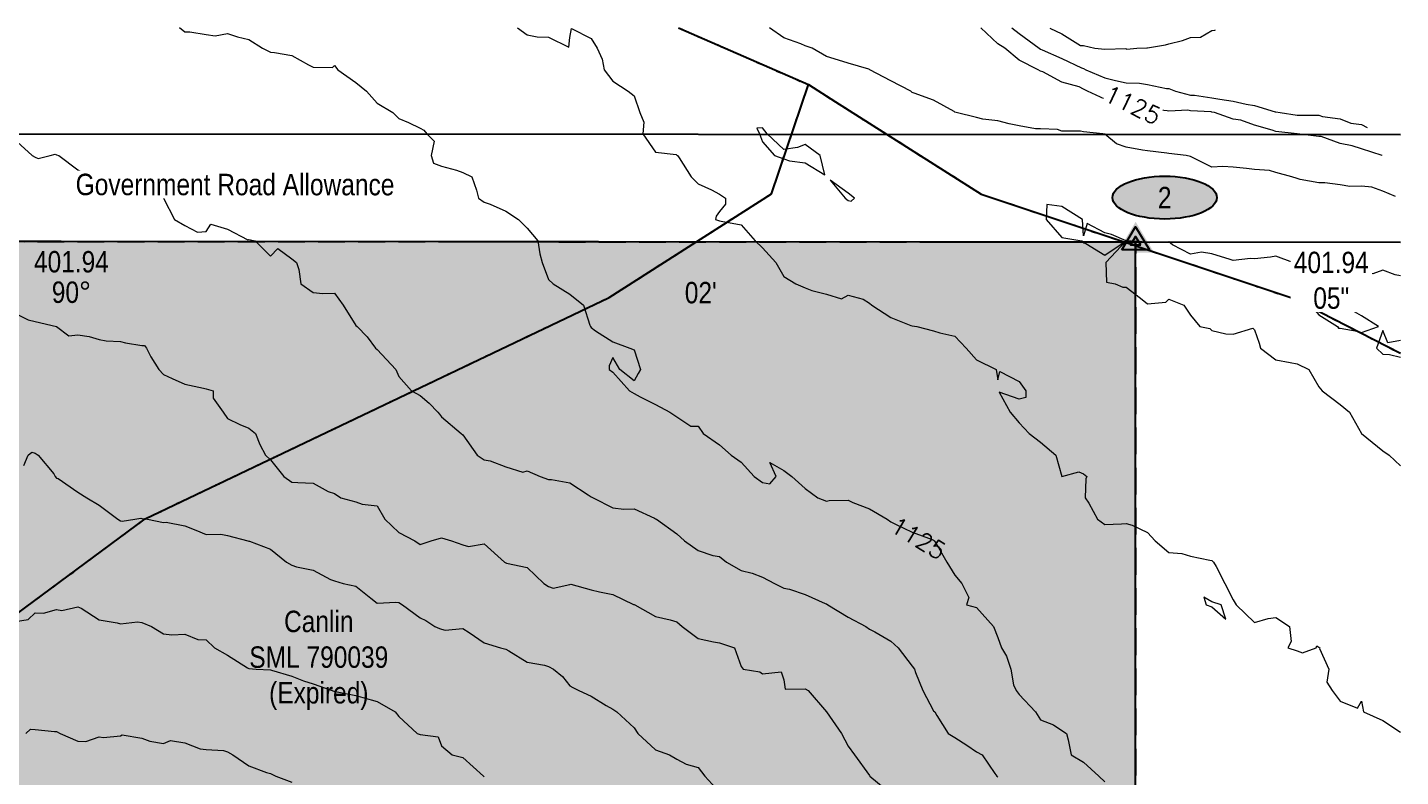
# Model space of a CAD drawing. Extents: x 496916 to 500864, y 5902350 to 5905308.
# Drawn here: x 499466 to 500108, y 5903055 to 5903405 of the extents above; entities that cross this region are included whole.
import ezdxf
from ezdxf.enums import TextEntityAlignment as Align

# ---------------------------------------------------------------- set-up
doc = ezdxf.new("R2010")
doc.units = 0
doc.header["$LTSCALE"] = 5
doc.linetypes.add('foc-ACCESSROAD', pattern=[3.75, 2.5, -1.25])
doc.linetypes.add('foc-WHEELTRACKS', pattern=[2, 0.4, -1.6])
doc.layers.get('Defpoints').update_dxf_attribs({"color": 9})
doc.layers.add('C-TOPO-MAJR', color=7, linetype='Continuous', lineweight=15, true_color=0xd3aa5f)
doc.layers.add('C-TOPO-MINR', color=7, linetype='Continuous', lineweight=13, true_color=0xe9d5af)
doc.layers.add('C-TOPO-MAJR-TEXT', color=7, linetype='Continuous', true_color=0x644b1b)
for name, color, linetype in [('C-WS', 13, 'foc-ACCESSROAD'), ('L-BD', 7, 'Continuous'), ('L-BD1', 253, 'Continuous'), ('L-MON', 1, 'Continuous'), ('L-ROAD-T', 7, 'Continuous'), ('L-SEC', 7, 'Continuous'), ('P-ELEVATION', 7, 'Continuous'), ('P-PROPOSED', 10, 'Continuous'), ('P-PROPOSED-H', 21, 'Continuous'), ('P-STATION', 7, 'Continuous'), ('T-WATER-P3', 160, 'foc-WHEELTRACKS')]:
    doc.layers.add(name, color=color, linetype=linetype)
doc.styles.add('80CG', font='ARIALN.TTF', dxfattribs={"height": 10})
doc.styles.add('80L', font='ARIALN.TTF', dxfattribs={"height": 10})
doc.styles.add('foc-LtypeFont', font='ARIALN.TTF', dxfattribs={"height": 7.35})
doc.linetypes.add('foc-TOPO-flowdirection-NOLINE', pattern='A,0,[">",foc-LtypeFont,S=0.3,R=0,X=0,Y=-0.945],-20,[">",foc-LtypeFont,S=0.3,R=0,X=0,Y=-0.945],0', length=20)

# ---------------------------------------------------------------- blocks, each defined once
blk = doc.blocks.new('Hybrd Num')
at = {"layer": 'P-ELEVATION'}
h = blk.add_hatch(color=111, dxfattribs=at)
h.dxf.hatch_style = 1
edge = h.paths.add_edge_path()
edge.add_ellipse((0, 0), major_axis=(-24.38, 0), ratio=0.410256, start_angle=0, end_angle=360)
at = {"layer": 'P-ELEVATION', "color": 7, "flags": 128}
blk.add_lwpolyline([(0, 0, 12.5, 0, 0), (-12.42, -6.43, 0, 0, 0)], format="xyseb", dxfattribs=at)
at = {"layer": 'P-ELEVATION', "color": 7}
blk.add_ellipse((0, 0), major_axis=(-24.38, 0), ratio=0.410256, dxfattribs=at)
at = {"color": 0, "style": '80L'}
blk.add_attdef('NUMBER', text='', height=10, dxfattribs=at).set_placement((0, 0), align=Align.MIDDLE_CENTER)
at = {"style": '80L', "flags": 1}
blk.add_attdef('ID', text='', height=10, dxfattribs=at).set_placement((-0.56, -3.99), align=Align.MIDDLE_CENTER)
blk = doc.blocks.new('TRIA')
blk.add_hatch(color=255).paths.add_polyline_path([(-0.04, 1.52), (-1.47, -0.87), (1.39, -0.87)])
blk = doc.blocks.new('Hybrid_EC')
at = {"color": 251}
for points in [[(-1.3, -0.74), (0, 1.42), (1.3, -0.74)], [(0.47, -0.26), (0, 0.53), (-0.47, -0.26)]]:
    blk.add_lwpolyline(points, close=True, dxfattribs=at)
at = {"layer": 'Defpoints'}
blk.add_circle((0, 0), 0.05, dxfattribs=at)
at = {"xscale": 1.2, "yscale": 1.2, "zscale": 1.2}
blk.add_blockref('TRIA', (0.05, 0.06), dxfattribs=at)

msp = doc.modelspace()

# ---------------------------------------------------------------- hatches: boundary and pattern name
at = {"layer": 'P-PROPOSED-H'}
h = msp.add_hatch(color=256, dxfattribs=at)
h.dxf.hatch_style = 1
h.paths.add_polyline_path([(499792.064, 5902543.563), (499983.42, 5902543.448), (499983.705, 5903305.009), (498979.421, 5903305.616), (498979.418, 5903177.281), (499077.803, 5903120.657), (499532.076, 5902930.048), (499621.565, 5902867.228), (499697.372, 5902782.442), (499756.172, 5902691.687), (499786.768, 5902601.121)])
h.paths.add_polyline_path([(498979.416, 5903045.479), (498979.406, 5902544.055), (499677.34, 5902543.633), (499674.244, 5902577.282), (499652.523, 5902641.575), (499606.313, 5902712.899), (499545.169, 5902781.285), (499476.521, 5902829.474), (499027.014, 5903018.084)])

# ---------------------------------------------------------------- linework, layer by layer
at = {"layer": 'C-TOPO-MAJR', "linetype": 'Continuous', "lineweight": 15, "flags": 128}
for points, elevation in [([(499536.843, 5903405.222), (499539.268, 5903403.161), (499541.637, 5903403.121), (499549.268, 5903401.92), (499553.503, 5903401.255), (499559.268, 5903402.433), (499563.953, 5903400.805), (499569.268, 5903399.638), (499575.569, 5903395.49), (499579.268, 5903393.74), (499581.152, 5903393.607), (499589.268, 5903392.209), (499597.042, 5903387.716), (499599.268, 5903386.624), (499608.306, 5903386.453), (499609.268, 5903387.415), (499610.74, 5903385.49), (499619.268, 5903379.575), (499624.149, 5903375.49), (499629.268, 5903369.818), (499636.55, 5903365.49), (499639.268, 5903362.772), (499643.869, 5903360.889), (499649.268, 5903358.19), (499650.979, 5903357.202), (499652.458, 5903355.49), (499655.863, 5903352.085), (499654.359, 5903345.49), (499655.585, 5903341.807), (499659.268, 5903340.401), (499666.263, 5903338.496), (499669.268, 5903337.527), (499673.411, 5903335.49), (499675.592, 5903329.166), (499676.58, 5903325.49), (499679.268, 5903323.55), (499682.064, 5903322.694), (499689.268, 5903319.493), (499695.27, 5903315.49), (499699.268, 5903311.492), (499704.272, 5903305.49), (499705.27, 5903299.488), (499706.27, 5903295.49), (499709.268, 5903287.502), (499711.425, 5903285.49), (499719.268, 5903280.716), (499725.592, 5903275.49), (499728.517, 5903266.241), (499728.931, 5903265.49), (499729.268, 5903265.128), (499731.219, 5903263.539), (499739.268, 5903258.366), (499747.317, 5903255.49), (499749.268, 5903254.601), (499752.212, 5903245.49), (499751.231, 5903243.527), (499749.268, 5903240.217), (499742.588, 5903245.49), (499739.268, 5903251.016), (499737.662, 5903247.096), (499737.662, 5903245.49), (499739.268, 5903244.181), (499747.131, 5903235.49), (499749.268, 5903234.277), (499752.073, 5903232.685), (499759.268, 5903229.086), (499766.036, 5903225.49), (499769.268, 5903223.418), (499775.731, 5903219.027), (499779.268, 5903219.027), (499781.494, 5903215.49), (499789.268, 5903210.242), (499794.7, 5903205.49), (499799.268, 5903202.159), (499805.424, 5903195.49), (499809.268, 5903192.714), (499812.657, 5903192.102), (499815.715, 5903195.49), (499812.787, 5903201.971), (499819.268, 5903198.244), (499823.068, 5903195.49), (499829.268, 5903189.87), (499835.108, 5903185.49), (499839.268, 5903183.978), (499840.485, 5903184.273), (499849.268, 5903184.491), (499851.488, 5903183.27), (499859.268, 5903180.319), (499867.509, 5903175.49), (499869.268, 5903174.382), (499871.483, 5903173.276), (499879.268, 5903169.457), (499888.676, 5903166.083), (499889.268, 5903165.752), (499889.487, 5903165.49), (499890.327, 5903164.431), (499895.492, 5903155.49), (499899.268, 5903149.423), (499902.415, 5903145.49), (499905.749, 5903139.009), (499904.667, 5903135.49), (499909.268, 5903134.294), (499917.27, 5903125.49), (499919.268, 5903120.258), (499920.936, 5903115.49), (499923.273, 5903111.485), (499925.426, 5903105.49), (499926.548, 5903098.21), (499927.844, 5903095.49), (499929.268, 5903093.581), (499936.87, 5903085.49), (499939.268, 5903081.858), (499945.259, 5903079.499), (499949.268, 5903076.85), (499951.326, 5903075.49), (499952.24, 5903072.518), (499953.514, 5903065.49), (499959.268, 5903062.038), (499966.472, 5903055.49), (499969.268, 5903052.901)], 2812.5), ([(500098.94, 5903345.482), (500098.921, 5903345.49), (500089.268, 5903348.555), (500084.894, 5903349.865), (500079.268, 5903351.1), (500070.422, 5903354.336), (500069.268, 5903354.313), (500059.268, 5903355.49), (500049.268, 5903356.658), (500047.471, 5903357.287), (500039.268, 5903359.626), (500032.871, 5903361.887), (500029.268, 5903362.437), (500020.607, 5903365.49), (500019.268, 5903365.731), (500018.989, 5903365.769), (500009.268, 5903366.311), (500008.153, 5903366.605), (499999.268, 5903366.12), (499998.412, 5903366.347), (499989.268, 5903367.243), (499987.44, 5903367.318), (499979.268, 5903369.644), (499974.268, 5903370.49), (499969.268, 5903371.668), (499961.232, 5903375.49), (499959.268, 5903376.374), (499957.27, 5903377.489), (499949.268, 5903379.74), (499940.324, 5903384.434), (499939.268, 5903384.816), (499938.088, 5903385.49), (499929.268, 5903390), (499922.506, 5903395.49), (499919.268, 5903397.536), (499911.346, 5903404.995)], 2812.5), ([(499465.031, 5903075.49), (499467.228, 5903077.53), (499469.268, 5903077.358), (499478.323, 5903076.435), (499479.268, 5903076.4), (499481.056, 5903075.49), (499489.268, 5903071.783), (499493.035, 5903071.723), (499499.268, 5903073.938), (499501.209, 5903073.55), (499509.268, 5903074.279), (499509.969, 5903074.789), (499519.268, 5903073.286), (499522.924, 5903071.834), (499529.268, 5903070.799), (499532.55, 5903072.208), (499539.268, 5903071.021), (499546.436, 5903068.323), (499549.268, 5903067.951), (499557.335, 5903067.423), (499559.268, 5903066.885), (499561.771, 5903065.49), (499569.268, 5903060.253), (499577.514, 5903057.245), (499579.268, 5903056.7), (499581.867, 5903055.49), (499589.268, 5903052.752)], 2825)]:
    msp.add_lwpolyline(points, dxfattribs=dict(at, elevation=elevation))
at = {"layer": 'C-TOPO-MINR', "linetype": 'Continuous', "lineweight": 13, "flags": 128}
for points, elevation in [([(499694.759, 5903405.126), (499699.268, 5903401.769), (499703.932, 5903400.826), (499709.268, 5903400.686), (499718.752, 5903396.007), (499719.268, 5903400.528), (499720.062, 5903404.697), (499729.268, 5903400.093), (499732.04, 5903395.49), (499734.383, 5903390.375), (499735.344, 5903385.49), (499739.268, 5903380.129), (499746.58, 5903375.49), (499749.268, 5903373.236), (499752.028, 5903365.49), (499753.799, 5903360.959), (499753.353, 5903355.49), (499759.268, 5903346.962), (499768.932, 5903345.826), (499769.268, 5903345.641), (499769.556, 5903345.49), (499770.387, 5903344.372), (499775.939, 5903335.49), (499779.268, 5903332.161), (499785.418, 5903329.34), (499789.268, 5903327.345), (499792.048, 5903325.49), (499792.048, 5903322.711), (499789.268, 5903319.231), (499787.695, 5903317.063), (499787.398, 5903315.49), (499789.268, 5903314.892), (499789.964, 5903314.795), (499799.268, 5903313.038), (499805.826, 5903305.49), (499809.268, 5903302.26), (499815.554, 5903295.49), (499819.268, 5903288.824), (499824.925, 5903285.49), (499829.268, 5903283.642), (499832.388, 5903282.37), (499839.268, 5903280.607), (499846.267, 5903278.491), (499849.268, 5903280.233), (499856.392, 5903278.366), (499859.268, 5903276.472), (499860.356, 5903275.49), (499869.268, 5903269.804), (499878.693, 5903266.066), (499879.268, 5903265.837), (499881.505, 5903265.49), (499889.268, 5903263.494), (499892.181, 5903262.577), (499899.268, 5903260.978), (499904.421, 5903255.49), (499909.268, 5903249.974), (499918.569, 5903245.49), (499919.268, 5903240.567), (499920.157, 5903244.601), (499929.268, 5903239.84), (499932.398, 5903235.49), (499932.398, 5903232.36), (499929.268, 5903231.64), (499919.86, 5903234.898), (499925.059, 5903225.49), (499929.268, 5903220.495), (499933.981, 5903215.49), (499939.268, 5903211.494), (499946.376, 5903205.49), (499949.268, 5903195.49), (499957.111, 5903197.647), (499959.268, 5903196.652), (499960.857, 5903195.49), (499960.387, 5903194.372), (499960.043, 5903185.49), (499961.787, 5903182.971), (499965.946, 5903175.49), (499969.268, 5903172.997), (499977.103, 5903173.326), (499979.268, 5903173.577), (499982.035, 5903172.723), (499989.268, 5903169.314), (499992.783, 5903165.49), (499999.268, 5903159.912), (500005.263, 5903159.495), (500009.268, 5903158.252), (500018.393, 5903156.366), (500019.268, 5903156.312), (500020.163, 5903155.49), (500021.28, 5903153.478), (500025.369, 5903145.49), (500029.268, 5903137.874), (500030.74, 5903135.49), (500039.268, 5903127.208), (500045.572, 5903129.186), (500049.268, 5903129.638), (500055.569, 5903125.49), (500056.355, 5903118.404), (500054.898, 5903115.49), (500059.268, 5903114.003), (500061.679, 5903113.08), (500068.008, 5903115.49), (500068.351, 5903116.407), (500069.268, 5903115.692), (500069.827, 5903115.49), (500069.671, 5903115.087), (500074.052, 5903105.49), (500073.118, 5903099.34), (500075.528, 5903095.49), (500079.268, 5903090.499), (500087.435, 5903087.324), (500089.268, 5903090.528), (500090.183, 5903085.49), (500099.268, 5903081.57), (500107.478, 5903076.097)], 2810), ([(500105.226, 5903326.23), (500099.268, 5903328.821), (500094.159, 5903330.599), (500089.268, 5903331.088), (500083.887, 5903330.872), (500079.268, 5903331.737), (500072.129, 5903332.629), (500069.268, 5903332.68), (500060.547, 5903334.211), (500059.268, 5903334.643), (500056.655, 5903335.49), (500049.268, 5903337.538), (500046.338, 5903338.42), (500039.268, 5903338.876), (500035.452, 5903339.306), (500029.268, 5903340.003), (500024.442, 5903340.317), (500019.268, 5903339.933), (500010.043, 5903344.716), (500009.268, 5903345.011), (500007.256, 5903345.49), (499999.268, 5903346.399), (499998.316, 5903346.442), (499989.268, 5903347.654), (499986.855, 5903347.903), (499979.268, 5903349.321), (499974.715, 5903350.937), (499969.268, 5903355.364), (499968.351, 5903355.49), (499959.268, 5903356.519), (499957.92, 5903356.839), (499949.268, 5903356.839), (499947.145, 5903357.614), (499939.268, 5903357.937), (499936.821, 5903357.937), (499929.268, 5903359.215), (499924.593, 5903360.166), (499919.268, 5903361.582), (499912.303, 5903362.455), (499909.268, 5903363.096), (499899.811, 5903365.49), (499899.268, 5903365.665), (499898.843, 5903365.915), (499889.268, 5903371.337), (499880.157, 5903374.602), (499879.268, 5903374.819), (499878.565, 5903375.49), (499869.268, 5903380.308), (499859.49, 5903385.49), (499859.268, 5903385.665), (499858.972, 5903385.786), (499849.268, 5903388.529), (499844.756, 5903390.003), (499839.268, 5903391.711), (499832.467, 5903395.49), (499829.268, 5903396.701), (499827.218, 5903397.54), (499819.268, 5903400.408), (499812.517, 5903405.055)], 2810), ([(499925.874, 5903404.986), (499929.268, 5903402.431), (499938.632, 5903395.49), (499939.268, 5903395.017), (499939.975, 5903394.783), (499949.268, 5903390.722), (499958.44, 5903386.318), (499959.268, 5903386), (499960.483, 5903385.49), (499969.268, 5903381.729), (499974.3, 5903380.522), (499979.268, 5903379.379), (499985.58, 5903379.178), (499989.268, 5903378.648), (499998.053, 5903376.705), (499999.268, 5903376.663), (500002.266, 5903375.49), (500009.268, 5903373.642), (500011.225, 5903373.533), (500019.268, 5903372.433), (500022.994, 5903371.764), (500029.268, 5903370.853), (500035.417, 5903369.341), (500039.268, 5903368.802), (500048.901, 5903365.857), (500049.268, 5903365.844), (500051.217, 5903365.49), (500059.268, 5903364.324), (500060.514, 5903364.244), (500069.268, 5903364.311), (500071.06, 5903363.698), (500079.268, 5903362.485), (500084.31, 5903360.449), (500089.268, 5903359.838), (500091.942, 5903358.559)], 2815), ([(499943.619, 5903404.976), (499949.268, 5903402.24), (499957.913, 5903396.845), (499959.268, 5903396.78), (499964.593, 5903395.49), (499969.268, 5903395.06), (499979.141, 5903395.363), (499979.268, 5903395.285), (499979.621, 5903395.137), (499984.306, 5903395.49), (499989.01, 5903395.748), (499989.268, 5903395.732), (499997.602, 5903397.156), (499999.268, 5903397.567), (500005.558, 5903399.2), (500009.268, 5903400.488), (500014.069, 5903400.69), (500019.268, 5903403.784), (500020.811, 5903403.947), (500020.843, 5903404.051)], 2817.5), ([(499459.268, 5903353.301), (499467.923, 5903345.49), (499469.268, 5903344.617), (499470.731, 5903344.027), (499476.386, 5903345.49), (499478.765, 5903345.994), (499479.268, 5903345.759), (499480.453, 5903345.49), (499489.268, 5903338.68), (499496.28, 5903335.49), (499499.268, 5903334.761), (499500.099, 5903334.66), (499503.529, 5903335.49), (499508.01, 5903336.749), (499509.268, 5903336.878), (499517.317, 5903335.49), (499519.268, 5903335.175), (499529.268, 5903325.49), (499534.454, 5903315.49), (499539.268, 5903312.665), (499545.176, 5903309.582), (499549.268, 5903309.994), (499551.466, 5903313.292), (499559.268, 5903310.985), (499568.676, 5903306.083), (499569.268, 5903306.14), (499572.15, 5903305.49), (499579.268, 5903298.372), (499582.827, 5903301.931), (499589.268, 5903297.098), (499591.465, 5903295.49), (499592.605, 5903292.153), (499593.465, 5903285.49), (499599.268, 5903281.403), (499603.764, 5903280.994), (499609.268, 5903281.132), (499613.344, 5903275.49), (499619.268, 5903266.083), (499619.879, 5903265.49), (499624.573, 5903260.795), (499628.481, 5903255.49), (499629.268, 5903254.761), (499637.909, 5903245.49), (499639.268, 5903242.168), (499645.274, 5903235.49), (499649.268, 5903233.27), (499653.512, 5903229.734), (499657.509, 5903225.49), (499658.303, 5903224.525), (499659.268, 5903223.276), (499668.406, 5903215.49), (499669.268, 5903214.939), (499675.937, 5903205.49), (499679.268, 5903203.283), (499681.965, 5903202.793), (499689.268, 5903199.958), (499697.295, 5903197.464), (499699.268, 5903198.085), (499705.364, 5903195.49), (499709.268, 5903194.109), (499710.67, 5903194.088), (499719.268, 5903192.454), (499727.83, 5903186.928), (499729.268, 5903186.057), (499730.09, 5903185.49), (499739.268, 5903180.9), (499744.561, 5903180.198), (499749.268, 5903180.43), (499758.8, 5903175.959), (499759.268, 5903175.684), (499759.813, 5903175.49), (499769.268, 5903168.761), (499772.811, 5903165.49), (499779.268, 5903160.866), (499786.154, 5903158.604), (499789.268, 5903158.184), (499792.526, 5903155.49), (499799.268, 5903151.573), (499804.445, 5903150.313), (499809.268, 5903148.458), (499814.894, 5903145.49), (499819.268, 5903143.348), (499821.859, 5903142.899), (499829.268, 5903140.292), (499838.553, 5903136.205), (499839.268, 5903135.929), (499839.91, 5903135.49), (499849.268, 5903129.697), (499857.551, 5903125.49), (499859.268, 5903124.15), (499861.823, 5903122.935), (499869.268, 5903118.539), (499872.747, 5903115.49), (499879.268, 5903106.92), (499880.344, 5903105.49), (499880.808, 5903103.95), (499884.176, 5903095.49), (499889.268, 5903086.011), (499889.86, 5903085.49), (499890.857, 5903083.901), (499896.071, 5903075.49), (499899.268, 5903073.492), (499904.784, 5903069.974), (499909.268, 5903066.831), (499911.978, 5903065.49), (499917.944, 5903056.814), (499918.887, 5903055.49), (499919.268, 5903055.198)], 2815), ([(500107.506, 5903289.202), (500105.019, 5903289.739), (500099.268, 5903291.895), (500094.611, 5903290.147), (500089.268, 5903290.835), (500080.419, 5903294.34), (500079.268, 5903294.774), (500075.762, 5903295.49), (500069.268, 5903297.076), (500067.855, 5903296.903), (500063.085, 5903295.49), (500060.382, 5903294.376), (500059.268, 5903294.948), (500057.157, 5903295.49), (500049.268, 5903298.46), (500046.769, 5903297.99), (500039.268, 5903297.155), (500037.434, 5903297.325), (500029.268, 5903296.399), (500027.957, 5903296.801), (500019.268, 5903299.465), (500014.477, 5903300.281), (500009.268, 5903299.358), (500000.994, 5903303.764), (499999.268, 5903305.09), (499990.109, 5903304.649), (499989.268, 5903305.005), (499979.268, 5903305.49), (499972.375, 5903308.597), (499969.268, 5903309.269), (499961.045, 5903313.713), (499959.268, 5903307.933), (499958.865, 5903315.49), (499949.268, 5903321.643), (499942.209, 5903322.549), (499941.921, 5903315.49), (499949.268, 5903307.119), (499958.616, 5903305.49), (499959.268, 5903304.601), (499960.489, 5903304.269), (499969.268, 5903298.833), (499979.268, 5903305.49), (499969.808, 5903295.49), (499970.09, 5903286.312), (499974.056, 5903285.49), (499977.71, 5903283.933), (499979.268, 5903283.933), (499985.929, 5903278.829), (499989.268, 5903276.137), (499997.881, 5903276.877), (499999.268, 5903278.237), (500006.276, 5903275.49), (500009.268, 5903270.889), (500013.657, 5903265.49), (500018.413, 5903264.636), (500019.268, 5903263.695), (500025.882, 5903262.104), (500029.268, 5903261.933), (500038.539, 5903264.761), (500039.268, 5903263.994), (500041.505, 5903257.727), (500042.101, 5903255.49), (500049.268, 5903249.908), (500055.984, 5903248.774), (500059.268, 5903248.085), (500064.659, 5903245.49), (500069.268, 5903237.321), (500070.878, 5903235.49), (500079.268, 5903229.132), (500083.72, 5903225.49), (500089.268, 5903215.49), (500099.268, 5903207.494), (500102.244, 5903205.49), (500107.494, 5903200.507)], 2807.5), ([(499459.268, 5903272.101), (499466.051, 5903268.707), (499469.268, 5903267.924), (499479.268, 5903265.49), (499485.015, 5903261.237), (499489.268, 5903261.719), (499494.593, 5903260.815), (499499.268, 5903259.451), (499502.603, 5903258.825), (499509.268, 5903258.581), (499511.629, 5903257.851), (499519.268, 5903256.622), (499520.478, 5903256.7), (499521.394, 5903255.49), (499523.397, 5903251.361), (499527.145, 5903245.49), (499529.268, 5903243.055), (499533.428, 5903241.33), (499539.268, 5903238.673), (499548.084, 5903236.674), (499549.268, 5903236.366), (499552.618, 5903235.49), (499552.618, 5903232.14), (499557.218, 5903225.49), (499559.268, 5903222.53), (499564.976, 5903219.782), (499569.268, 5903218.103), (499572.276, 5903215.49), (499574.281, 5903210.477), (499577.053, 5903205.49), (499579.268, 5903203.19), (499585.522, 5903195.49), (499589.268, 5903192.884), (499592.057, 5903192.701), (499599.268, 5903192.383), (499606.26, 5903188.498), (499609.268, 5903187.564), (499612.276, 5903185.49), (499619.268, 5903183.675), (499622.18, 5903182.579), (499629.268, 5903181.79), (499632.775, 5903175.49), (499639.268, 5903169.314), (499646.768, 5903165.49), (499649.268, 5903163.78), (499654.463, 5903165.49), (499659.268, 5903166.756), (499663.892, 5903165.49), (499669.268, 5903163.549), (499671.906, 5903162.852), (499679.268, 5903163.971), (499688.784, 5903155.49), (499689.268, 5903155.142), (499689.709, 5903155.049), (499699.268, 5903153.037), (499707.087, 5903145.49), (499709.268, 5903144.096), (499711.41, 5903143.349), (499719.268, 5903145.059), (499719.642, 5903145.116), (499729.268, 5903142.48), (499733.124, 5903141.634), (499739.268, 5903140.285), (499749.01, 5903135.748), (499749.268, 5903135.655), (499749.583, 5903135.49), (499759.268, 5903130.148), (499766.154, 5903128.604), (499769.268, 5903127.52), (499771.815, 5903125.49), (499779.268, 5903119.876), (499786.458, 5903118.301), (499789.268, 5903117.715), (499796.231, 5903115.49), (499799.268, 5903106.75), (499800.277, 5903105.49), (499808.055, 5903104.277), (499809.268, 5903103.354), (499817.959, 5903104.181), (499819.268, 5903100.505), (499819.894, 5903096.116), (499829.268, 5903096.232), (499830.604, 5903095.49), (499839.268, 5903085.49), (499846.156, 5903075.49), (499849.268, 5903069.555), (499852.224, 5903065.49), (499859.268, 5903055.805), (499859.418, 5903055.49), (499869.268, 5903047.444)], 2817.5), ([(500107.502, 5903259.033), (500101.623, 5903257.845), (500099.268, 5903263.64), (500096.258, 5903255.49), (500099.268, 5903252.626), (500102.278, 5903252.48), (500107.501, 5903251.202)], 2805), ([(499464.101, 5903200.658), (499466.078, 5903205.49), (499467.836, 5903206.922), (499469.268, 5903206.306), (499470.793, 5903205.49), (499478.047, 5903196.712), (499478.694, 5903195.49), (499479.268, 5903194.739), (499480.157, 5903194.601), (499489.268, 5903188.125), (499493.441, 5903185.49), (499499.268, 5903182.08), (499507.979, 5903175.49), (499509.268, 5903174.846), (499510.067, 5903174.691), (499515.918, 5903175.49), (499518.676, 5903176.083), (499519.268, 5903175.8), (499521.787, 5903175.49), (499529.268, 5903173.916), (499530.627, 5903174.131), (499539.268, 5903172.401), (499544.416, 5903170.342), (499549.268, 5903168.456), (499556.177, 5903168.581), (499559.268, 5903167.851), (499568.725, 5903165.49), (499569.268, 5903165.287), (499569.512, 5903165.246), (499579.268, 5903161.49), (499586.768, 5903155.49), (499589.268, 5903154.046), (499591.509, 5903153.249), (499599.268, 5903151.743), (499607.446, 5903147.313), (499609.268, 5903146.669), (499613.28, 5903145.49), (499619.268, 5903144.294), (499626.169, 5903138.589), (499629.268, 5903136.296), (499637.944, 5903136.814), (499639.268, 5903136.604), (499640.979, 5903135.49), (499649.268, 5903129.419), (499651.951, 5903128.173), (499656.148, 5903125.49), (499658.26, 5903124.482), (499659.268, 5903124.142), (499661.05, 5903123.708), (499669.268, 5903124.515), (499672.194, 5903122.564), (499679.268, 5903117.716), (499686.773, 5903115.49), (499689.268, 5903114.764), (499690.748, 5903114.01), (499699.268, 5903108.686), (499707.432, 5903107.326), (499709.268, 5903106.756), (499711.612, 5903105.49), (499715.873, 5903102.095), (499719.268, 5903097.667), (499720.678, 5903096.9), (499723.441, 5903095.49), (499729.268, 5903092.852), (499736.26, 5903088.498), (499739.268, 5903086.797), (499741.146, 5903085.49), (499749.268, 5903078.062), (499750.967, 5903075.49), (499759.268, 5903067.772), (499765.772, 5903065.49), (499769.268, 5903063.494), (499773.638, 5903061.12), (499779.268, 5903059.582), (499782.373, 5903055.49), (499789.268, 5903048.089)], 2820), ([(499459.268, 5903127.582), (499466.01, 5903128.748), (499469.268, 5903131.761), (499473.174, 5903131.585), (499479.268, 5903133.292), (499481.884, 5903132.874), (499489.268, 5903134.61), (499490.841, 5903133.917), (499499.268, 5903128.513), (499507.673, 5903127.085), (499509.268, 5903126.7), (499517.237, 5903127.522), (499519.268, 5903127.271), (499523.752, 5903125.49), (499529.268, 5903122.013), (499533.167, 5903121.591), (499539.268, 5903121.906), (499545.35, 5903119.408), (499549.268, 5903119.243), (499553.186, 5903115.49), (499559.268, 5903112.08), (499568.596, 5903106.162), (499569.268, 5903105.805), (499572.635, 5903105.49), (499579.268, 5903105.17), (499579.777, 5903104.982), (499589.268, 5903102.222), (499594.717, 5903100.042), (499599.268, 5903098.618), (499608.101, 5903095.49), (499609.268, 5903094.994), (499609.729, 5903095.029), (499619.268, 5903093.228), (499622.508, 5903092.25), (499629.268, 5903090.395), (499637.61, 5903085.49), (499639.268, 5903083.326), (499647.844, 5903075.49), (499649.268, 5903075), (499657.676, 5903073.898), (499659.268, 5903069.712), (499664.278, 5903065.49), (499669.268, 5903064.241), (499678.926, 5903055.49), (499679.268, 5903055.17)], 2822.5)]:
    msp.add_lwpolyline(points, dxfattribs=dict(at, elevation=elevation))
for points, elevation in [([(499836.317, 5903345.49), (499829.268, 5903350.608), (499825.624, 5903349.134), (499819.268, 5903348.207), (499811.455, 5903355.49), (499809.268, 5903358.366), (499806.576, 5903358.182), (499807.905, 5903355.49), (499809.268, 5903351.871), (499814.963, 5903345.49), (499819.268, 5903343.834), (499821.884, 5903342.875), (499829.268, 5903341.966), (499838.411, 5903336.347), (499836.317, 5903345.49)], 2807.5), ([(499850.716, 5903324.042), (499852.311, 5903325.49), (499849.268, 5903327.823), (499840.878, 5903333.88), (499847.931, 5903325.49), (499849.268, 5903324.343), (499850.716, 5903324.042)], 2807.5), ([(500089.268, 5903270.489), (500080.586, 5903275.49), (500079.268, 5903275.911), (500078.906, 5903275.852), (500069.268, 5903278.524), (500065.028, 5903279.731), (500065.393, 5903275.49), (500069.268, 5903270.966), (500078.02, 5903265.49), (500078.558, 5903264.781), (500079.268, 5903264.758), (500087.206, 5903263.428), (500089.268, 5903262.769), (500097.195, 5903265.49), (500089.268, 5903270.489)], 2805), ([(500023.709, 5903135.49), (500019.268, 5903136.868), (500015.639, 5903139.119), (500016.605, 5903135.49), (500019.268, 5903134.602), (500025.918, 5903128.84), (500023.709, 5903135.49)], 2810)]:
    msp.add_lwpolyline(points, close=True, dxfattribs=dict(at, elevation=elevation))
at = {"layer": 'C-WS', "flags": 128}
msp.add_lwpolyline([(499676.889, 5902543.67), (498979.406, 5902544.055), (498979.421, 5903305.616), (499983.705, 5903305.009), (499983.42, 5902543.448), (499856.581, 5902543.561), (499792.049, 5902543.6), (499676.889, 5902543.67)], close=True, dxfattribs=at)
at = {"layer": 'L-SEC'}
for p, q in [((498979.451, 5903355.888), (500107.515, 5903355.205)), ((498979.421, 5903305.616), (500107.508, 5903304.934))]:
    msp.add_line(p, q, dxfattribs=at)
at = {"layer": 'P-PROPOSED', "flags": 128}
msp.add_lwpolyline([(499792.064, 5902543.563), (499983.42, 5902543.448), (499983.705, 5903305.009), (498979.421, 5903305.616), (498979.418, 5903177.281), (499077.803, 5903120.657), (499532.076, 5902930.048), (499621.565, 5902867.228), (499697.372, 5902782.442), (499756.172, 5902691.687), (499786.768, 5902601.121)], close=True, dxfattribs=at)
at = {"layer": 'T-WATER-P3', "flags": 128}
for points in [[(499770.075, 5903405.081), (499830.753, 5903378.509)], [(499460.845, 5902443.858), (499475.841, 5902478.868), (499485.139, 5902534.742), (499500.858, 5902582.848), (499546.483, 5902665.895), (499537.703, 5902718.793), (499514.867, 5902759.004), (499451.11, 5902821.202), (499411.679, 5902845.137), (499315.031, 5902875.524), (499289.059, 5902913.045), (499299.997, 5902962.199), (499348.754, 5903037.027), (499376.715, 5903069.133), (499520.816, 5903175.724), (499737.679, 5903279.132), (499813.462, 5903327.493), (499830.753, 5903378.509)], [(499830.753, 5903378.509), (499843.415, 5903370.493), (499911.552, 5903327.351), (500057.644, 5903278.552), (500107.501, 5903253.034)]]:
    msp.add_lwpolyline(points, dxfattribs=at)
at = {"layer": 'T-WATER-P3', "linetype": 'foc-TOPO-flowdirection-NOLINE', "flags": 128}
for points in [[(499770.075, 5903405.081), (499830.753, 5903378.509)], [(499460.845, 5902443.858), (499475.841, 5902478.868), (499485.139, 5902534.742), (499500.858, 5902582.848), (499546.483, 5902665.895), (499537.703, 5902718.793), (499514.867, 5902759.004), (499451.11, 5902821.202), (499411.679, 5902845.137), (499315.031, 5902875.524), (499289.059, 5902913.045), (499299.997, 5902962.199), (499348.754, 5903037.027), (499376.715, 5903069.133), (499520.816, 5903175.724), (499737.679, 5903279.132), (499813.462, 5903327.493), (499830.753, 5903378.509)], [(499830.753, 5903378.509), (499843.415, 5903370.493), (499911.552, 5903327.351), (500057.644, 5903278.552), (500107.501, 5903253.034)]]:
    msp.add_lwpolyline(points, dxfattribs=at)

# ---------------------------------------------------------------- block references
at = {"layer": 'L-MON', "xscale": 4.997121699999992, "yscale": 4.997121699999992, "zscale": 4.997121699999992}
msp.add_blockref('Hybrid_EC', (499983.705, 5903305.009), dxfattribs=at)
at = {"layer": 'P-STATION', "color": 1}
msp.add_blockref('Hybrd Num', (499997.289, 5903325.759), dxfattribs=at).add_auto_attribs({'NUMBER': '2'})

# ---------------------------------------------------------------- texts
at = {"layer": 'C-TOPO-MAJR-TEXT', "linetype": 'Continuous', "lineweight": 20, "insert": (499882.13, 5903166.669, 2812.5), "char_height": 8, "width": 25.22286, "attachment_point": 5, "rotation": 329.010224, "style": '80L', "bg_fill": 1, "box_fill_scale": 1.125, "bg_fill_color": 21, "bg_fill_transparency": 0}
msp.add_mtext('{\\Fsimplex|c0;1125}', dxfattribs=at)
at = {"layer": 'C-WS', "insert": (499601.91, 5903109.611), "char_height": 10, "width": 64.02906, "attachment_point": 5, "style": '80CG', "bg_fill": 1, "box_fill_scale": 1.15, "bg_fill_color": 21, "bg_fill_transparency": 0}
msp.add_mtext('\\A1;Canlin\\PSML 790039\\P(Expired)', dxfattribs=at)
at = {"layer": 'L-BD', "color": 3, "style": '80L'}
msp.add_text("02'", height=9.9942, rotation=359.965341, dxfattribs=at).set_placement((499780.442, 5903281.361), align=Align.MIDDLE_CENTER)
at = {"layer": 'L-BD1', "color": 3, "style": '80L'}
for s, p in [('401.94', (499486.282, 5903295.802)), ('90°', (499486.273, 5903281.561))]:
    msp.add_text(s, height=9.9942, rotation=359.965341, dxfattribs=at).set_placement(p, align=Align.MIDDLE_CENTER)

# ---------------------------------------------------------------- next in the draw order: texts
at = {"layer": 'C-TOPO-MAJR-TEXT', "linetype": 'Continuous', "lineweight": 20, "insert": (499982.37, 5903369.046, 2812.5), "char_height": 8, "width": 25.22286, "attachment_point": 5, "rotation": 334.373593, "style": '80L', "bg_fill": 3, "box_fill_scale": 1.125, "bg_fill_color": 256, "bg_fill_true_color": 13158600, "bg_fill_transparency": 0}
msp.add_mtext('{\\Fsimplex|c0;1125}', dxfattribs=at)
at = {"layer": 'L-BD', "color": 3, "insert": (500075.147, 5903300.467), "char_height": 9.9942, "width": 35.02692, "attachment_point": 2, "rotation": 359.965341, "style": '80L', "bg_fill": 3, "box_fill_scale": 1.15, "bg_fill_color": 256, "bg_fill_true_color": 256, "bg_fill_transparency": 0}
msp.add_mtext('401.94 05"', dxfattribs=at)
at = {"layer": 'L-ROAD-T', "insert": (499562.761, 5903336.857), "char_height": 10, "width": 149.01033, "attachment_point": 2, "rotation": 359.965341, "style": '80L', "bg_fill": 3, "box_fill_scale": 1.15, "bg_fill_color": 256, "bg_fill_true_color": 256, "bg_fill_transparency": 0}
msp.add_mtext('Government Road Allowance', dxfattribs=at)

doc.saveas('drawing.dxf')
